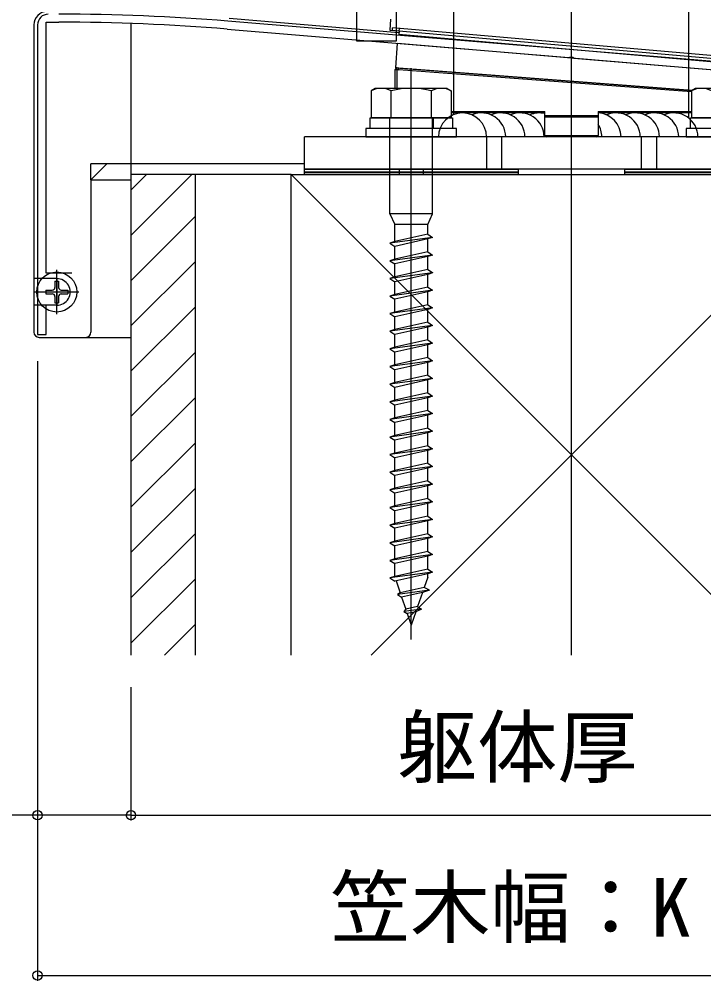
# Model space of a CAD drawing. Units: millimetres, scale not verified. Extents: x -875 to 875, y -1300 to 1294.
# Drawn here: x -700.4 to -572.2, y -78.3 to 101.7 of the extents above; entities that cross this region are included whole.
import ezdxf
from ezdxf.enums import TextEntityAlignment as Align

# ---------------------------------------------------------------- set-up
doc = ezdxf.new("R2010")
doc.units = ezdxf.units.MM
doc.header["$LTSCALE"] = 8
for name, color, linetype in [('0-2_YKK_11', 7, 'Continuous'), ('0-5_YKK_13', 4, 'Continuous'), ('0-7_YKK_D', 6, 'Continuous'), ('0-9_YSS_K', 3, 'Continuous'), ('0-A_YSS_KE', 3, 'Continuous')]:
    doc.layers.add(name, color=color, linetype=linetype)
doc.styles.add('ＭＳ ゴシック', font='')
doc.styles.get('ＭＳ ゴシック').set_extended_font_data('MS Gothic')

msp = doc.modelspace()

# ---------------------------------------------------------------- linework, layer by layer
at = {"layer": '0-2_YKK_11'}
for p, q in [((-498.812, 87.805), (-661.332, 101.349)), ((-693.378, 53.153), (-693.378, 48.153)), ((-695.878, 50.653), (-690.878, 50.653))]:
    msp.add_line(p, q, dxfattribs=at)
for points in [[(-690.578, 54.153), (-695.378, 54.153), (-695.378, 101.153), (-692.978, 101.153)], [(-696.978, 100.653), (-696.978, 42.653), (-695.378, 42.653), (-695.378, 48.253)], [(-661.456, 99.854), (-597.435, 94.519), (-597.242, 94.623), (-596.694, 94.578), (-596.521, 94.443), (-498.578, 86.281), (-498.578, 54.153), (-502.994, 54.153), (-503.477, 53.782)]]:
    msp.add_lwpolyline(points, dxfattribs=at)
for centre, radius, start, end in [((-694.978, 100.653), 2, 90.00001, 179.99999), ((-692.978, -282.049), 384.701, 85.28146, 89.99999), ((-692.978, -282.046), 383.199, 85.28153, 90.00001)]:
    msp.add_arc(centre, radius, start, end, dxfattribs=at)
at = {"layer": '0-5_YKK_13'}
for p, q in [((-629.276, 99.172), (-661.072, 101.811)), ((-629.276, 99.172), (-661.072, 101.811)), ((-697.678, 100.632), (-697.678, 43.132)), ((-697.678, 100.632), (-697.678, 53.132)), ((-630.48, 99.609), (-630.48, 100.109)), ((-558.476, 93.81), (-630.48, 100.109)), ((-629.979, 99.565), (-558.977, 93.353)), ((-629.249, 99.501), (-629.305, 98.862)), ((-629.249, 99.501), (-629.206, 99.998)), ((-558.575, 92.674), (-629.305, 98.862)), ((-629.883, 92.589), (-629.535, 97.194)), ((-629.535, 97.194), (-563.761, 91.713)), ((-629.978, 92.288), (-629.678, 92.288)), ((-629.978, 88.753), (-629.978, 92.288)), ((-629.883, 92.589), (-574.367, 88.384)), ((-629.678, 92.288), (-629.678, 88.753)), ((-574.478, 88.091), (-629.313, 92.245)), ((-574.367, 88.384), (-629.29, 92.545)), ((-626.978, -14.472), (-626.978, 92.563)), ((-633.728, 88.753), (-634.478, 88.32)), ((-634.478, 88.32), (-634.478, 83.253)), ((-620.228, 88.753), (-633.728, 88.753)), ((-630.736, 83.253), (-630.736, 88.32)), ((-623.22, 88.32), (-623.22, 83.253)), ((-620.228, 88.753), (-619.478, 88.32)), ((-619.478, 88.32), (-619.478, 83.253)), ((-573.728, 88.753), (-574.478, 88.32)), ((-574.478, 88.32), (-574.478, 83.253)), ((-560.228, 88.753), (-573.728, 88.753)), ((-619.478, 83.253), (-634.478, 83.253)), ((-631.078, 83.253), (-631.078, 81.253)), ((-630.978, 65.253), (-630.978, 83.253)), ((-622.978, 65.253), (-622.978, 83.253)), ((-622.878, 83.253), (-622.878, 81.253)), ((-619.478, 84.453), (-601.978, 84.453)), ((-601.978, 84.153), (-619.478, 84.153)), ((-601.978, 83.353), (-601.978, 84.453)), ((-601.978, 83.653), (-591.978, 83.653)), ((-601.978, 79.953), (-601.978, 83.353)), ((-591.978, 83.353), (-601.978, 83.353)), ((-591.978, 84.453), (-591.978, 83.353)), ((-591.978, 84.453), (-574.478, 84.453)), ((-574.478, 84.153), (-591.978, 84.153)), ((-591.978, 83.353), (-591.978, 79.953)), ((-559.478, 83.253), (-574.478, 83.253)), ((-546.978, 79.653), (-646.978, 79.653)), ((-646.978, 73.653), (-646.978, 79.653)), ((-612.892, 79.653), (-612.892, 73.653)), ((-610.064, 79.653), (-610.064, 73.653)), ((-601.978, 79.953), (-601.678, 79.953)), ((-592.278, 79.653), (-601.678, 79.653)), ((-596.978, 73.653), (-596.978, 79.653)), ((-583.892, 79.653), (-583.892, 73.653)), ((-581.064, 79.653), (-581.064, 73.653)), ((-646.978, 74.632), (-686.979, 74.632)), ((-686.979, 71.632), (-686.979, 74.632)), ((-686.978, 71.632), (-683.978, 74.632)), ((-646.978, 74.632), (-683.978, 74.632)), ((-546.978, 73.653), (-646.978, 73.653)), ((-629.228, 73.653), (-629.228, 72.653)), ((-624.728, 73.653), (-624.728, 72.653)), ((-686.978, 71.632), (-686.978, 43.132)), ((-686.978, 71.632), (-679.478, 71.632)), ((-622.978, 65.253), (-630.978, 65.253)), ((-630.978, 65.253), (-630.078, 63.253)), ((-623.878, 63.253), (-622.978, 65.253)), ((-623.878, 63.253), (-630.078, 63.253)), ((-630.078, 60.075), (-630.078, 63.253)), ((-623.878, 61.453), (-623.878, 63.253)), ((-622.978, 60.853), (-630.978, 59.775)), ((-623.878, 60.553), (-630.078, 59.175)), ((-623.878, 58.153), (-623.878, 60.553)), ((-630.078, 56.775), (-630.078, 59.175)), ((-622.978, 57.553), (-630.978, 56.475)), ((-623.878, 57.253), (-630.078, 55.875)), ((-630.078, 53.475), (-630.078, 55.875)), ((-623.878, 54.853), (-623.878, 57.253)), ((-693.378, 46.482), (-693.378, 54.782)), ((-622.978, 54.233), (-630.978, 53.155)), ((-623.878, 54.853), (-622.978, 54.253)), ((-622.978, 54.233), (-623.878, 53.933)), ((-622.978, 54.253), (-622.978, 54.233)), ((-693.378, 53.132), (-697.678, 53.132)), ((-693.728, 52.682), (-693.028, 52.682)), ((-693.728, 52.682), (-693.728, 51.482)), ((-693.028, 52.682), (-693.028, 51.482)), ((-630.978, 53.175), (-630.978, 53.155)), ((-630.978, 53.155), (-630.078, 52.555)), ((-623.878, 53.933), (-630.078, 52.555)), ((-630.078, 50.175), (-630.078, 52.555)), ((-623.878, 51.553), (-623.878, 53.933)), ((-697.528, 50.632), (-689.228, 50.632)), ((-695.428, 50.982), (-695.428, 50.282)), ((-695.428, 50.982), (-694.228, 50.982)), ((-692.528, 50.982), (-691.328, 50.982)), ((-691.328, 50.982), (-691.328, 50.282)), ((-622.978, 50.953), (-630.978, 49.875)), ((-623.878, 50.653), (-630.078, 49.275)), ((-623.878, 48.253), (-623.878, 50.653)), ((-695.428, 50.282), (-694.228, 50.282)), ((-693.728, 49.782), (-693.728, 48.582)), ((-693.028, 49.782), (-693.028, 48.582)), ((-692.528, 50.282), (-691.328, 50.282)), ((-630.078, 46.875), (-630.078, 49.275)), ((-697.678, 48.132), (-697.678, 43.132)), ((-693.378, 48.132), (-697.678, 48.132)), ((-693.728, 48.582), (-693.028, 48.582)), ((-622.978, 47.653), (-630.978, 46.575)), ((-623.878, 47.353), (-630.078, 45.975)), ((-623.878, 44.953), (-623.878, 47.353)), ((-630.078, 43.575), (-630.078, 45.975)), ((-622.978, 44.353), (-630.978, 43.275)), ((-623.878, 44.053), (-630.078, 42.675)), ((-623.878, 41.653), (-623.878, 44.053)), ((-696.678, 42.132), (-687.978, 42.132)), ((-696.678, 42.132), (-679.478, 42.132)), ((-630.078, 40.275), (-630.078, 42.675)), ((-622.978, 41.053), (-630.978, 39.975)), ((-623.878, 40.753), (-630.078, 39.375)), ((-623.878, 38.353), (-623.878, 40.753)), ((-630.078, 36.975), (-630.078, 39.375)), ((-622.978, 37.753), (-630.978, 36.675)), ((-623.878, 37.453), (-630.078, 36.075)), ((-630.078, 33.675), (-630.078, 36.075)), ((-623.878, 35.053), (-623.878, 37.453)), ((-622.978, 34.453), (-630.978, 33.375)), ((-623.878, 34.153), (-630.078, 32.775)), ((-630.078, 30.375), (-630.078, 32.775)), ((-623.878, 31.753), (-623.878, 34.153)), ((-622.978, 31.133), (-630.978, 30.055)), ((-623.878, 30.833), (-630.078, 29.455)), ((-623.878, 31.753), (-622.978, 31.153)), ((-622.978, 31.133), (-623.878, 30.833)), ((-623.878, 28.453), (-623.878, 30.833)), ((-622.978, 31.153), (-622.978, 31.133)), ((-630.978, 30.075), (-630.978, 30.055)), ((-630.978, 30.055), (-630.078, 29.455)), ((-630.078, 27.075), (-630.078, 29.455)), ((-622.978, 27.853), (-630.978, 26.775)), ((-623.878, 27.553), (-630.078, 26.175)), ((-623.878, 25.153), (-623.878, 27.553)), ((-630.078, 23.775), (-630.078, 26.175)), ((-622.978, 24.553), (-630.978, 23.475)), ((-623.878, 24.253), (-630.078, 22.875)), ((-623.878, 21.853), (-623.878, 24.253)), ((-630.078, 20.475), (-630.078, 22.875)), ((-622.978, 21.253), (-630.978, 20.175)), ((-623.878, 20.953), (-630.078, 19.575)), ((-623.878, 18.553), (-623.878, 20.953)), ((-630.078, 17.175), (-630.078, 19.575)), ((-622.978, 17.953), (-630.978, 16.875)), ((-623.878, 17.653), (-630.078, 16.275)), ((-630.078, 13.875), (-630.078, 16.275)), ((-623.878, 15.253), (-623.878, 17.653)), ((-622.978, 14.653), (-630.978, 13.575)), ((-623.878, 14.353), (-630.078, 12.975)), ((-630.078, 10.575), (-630.078, 12.975)), ((-623.878, 11.953), (-623.878, 14.353)), ((-622.978, 11.353), (-630.978, 10.275)), ((-623.878, 11.053), (-630.078, 9.675)), ((-623.878, 8.653), (-623.878, 11.053)), ((-630.078, 7.275), (-630.078, 9.675)), ((-622.978, 8.053), (-630.978, 6.975)), ((-623.878, 7.753), (-630.078, 6.375)), ((-623.878, 5.353), (-623.878, 7.753)), ((-630.078, 3.975), (-630.078, 6.375)), ((-622.978, 4.753), (-630.978, 3.675)), ((-623.878, 4.453), (-630.078, 3.075)), ((-623.878, 2.053), (-623.878, 4.453)), ((-630.078, 0.675), (-630.078, 3.075)), ((-622.978, 1.453), (-630.978, 0.375)), ((-623.878, 1.153), (-630.078, -0.225)), ((-623.878, -1.247), (-623.878, 1.153)), ((-630.078, -2.625), (-630.078, -0.225)), ((-622.978, -1.847), (-630.978, -2.925)), ((-623.878, -2.147), (-630.078, -3.525)), ((-629.828, -3.47), (-629.061, -5.699)), ((-623.878, -2.744), (-624.55, -4.697)), ((-623.878, -2.744), (-623.878, -2.147)), ((-623.542, -5.223), (-629.53, -6.03)), ((-624.55, -4.697), (-629.061, -5.699)), ((-623.542, -5.223), (-624.886, -5.671)), ((-623.542, -5.223), (-624.55, -4.697)), ((-629.061, -5.699), (-629.53, -6.03)), ((-629.53, -6.03), (-628.773, -6.535)), ((-624.886, -5.671), (-628.773, -6.535)), ((-628.773, -6.535), (-628.005, -8.764)), ((-624.886, -5.671), (-625.781, -8.27)), ((-625.088, -8.732), (-628.359, -9.172)), ((-628.005, -8.764), (-628.359, -9.172)), ((-625.781, -8.27), (-628.005, -8.764)), ((-625.088, -8.732), (-626.116, -9.245)), ((-625.781, -8.27), (-625.088, -8.732)), ((-628.359, -9.172), (-627.717, -9.601)), ((-626.116, -9.245), (-627.717, -9.601)), ((-627.717, -9.601), (-626.978, -11.747)), ((-626.116, -9.245), (-626.978, -11.747))]:
    msp.add_line(p, q, dxfattribs=at)
for points in [[(-618.978, 83.859), (-618.978, 96.314), (-618.978, 479.653)], [(-574.978, 83.175), (-574.978, 92.647), (-574.978, 479.653)], [(-637.228, 107.653), (-637.228, 97.653), (-629.728, 97.653), (-629.728, 107.653)], [(-630.87, 101.705), (-630.978, 99.653), (-629.979, 99.565)], [(-629.678, 92.288), (-629.668, 92.349), (-629.659, 92.407), (-629.651, 92.461), (-629.644, 92.507), (-629.638, 92.543), (-629.634, 92.569), (-629.632, 92.582), (-629.632, 92.584)], [(-629.29, 92.545), (-629.375, 92.552), (-629.632, 92.584)], [(-629.313, 92.245), (-629.308, 92.31), (-629.303, 92.372), (-629.299, 92.427), (-629.295, 92.474), (-629.293, 92.51), (-629.291, 92.534), (-629.29, 92.544), (-629.29, 92.545)], [(-601.678, 79.953), (-592.278, 79.953), (-591.978, 79.953)], [(-623.878, 61.453), (-630.078, 60.075), (-630.978, 59.775), (-630.078, 59.175)], [(-623.878, 61.453), (-622.978, 60.853), (-623.878, 60.553)], [(-623.878, 58.153), (-630.078, 56.775), (-630.978, 56.475), (-630.078, 55.875)], [(-623.878, 58.153), (-622.978, 57.553), (-623.878, 57.253)], [(-623.878, 54.853), (-630.078, 53.475), (-630.978, 53.175)], [(-623.878, 51.553), (-630.078, 50.175), (-630.978, 49.875), (-630.078, 49.275)], [(-623.878, 51.553), (-622.978, 50.953), (-623.878, 50.653)], [(-623.878, 48.253), (-630.078, 46.875), (-630.978, 46.575), (-630.078, 45.975)], [(-623.878, 48.253), (-622.978, 47.653), (-623.878, 47.353)], [(-623.878, 44.953), (-630.078, 43.575), (-630.978, 43.275), (-630.078, 42.675)], [(-623.878, 44.953), (-622.978, 44.353), (-623.878, 44.053)], [(-623.878, 41.653), (-630.078, 40.275), (-630.978, 39.975), (-630.078, 39.375)], [(-623.878, 41.653), (-622.978, 41.053), (-623.878, 40.753)], [(-623.878, 38.353), (-630.078, 36.975), (-630.978, 36.675), (-630.078, 36.075)], [(-623.878, 38.353), (-622.978, 37.753), (-623.878, 37.453)], [(-623.878, 35.053), (-630.078, 33.675), (-630.978, 33.375), (-630.078, 32.775)], [(-623.878, 35.053), (-622.978, 34.453), (-623.878, 34.153)], [(-623.878, 31.753), (-630.078, 30.375), (-630.978, 30.075)], [(-623.878, 28.453), (-630.078, 27.075), (-630.978, 26.775), (-630.078, 26.175)], [(-623.878, 28.453), (-622.978, 27.853), (-623.878, 27.553)], [(-623.878, 25.153), (-630.078, 23.775), (-630.978, 23.475), (-630.078, 22.875)], [(-623.878, 25.153), (-622.978, 24.553), (-623.878, 24.253)], [(-623.878, 21.853), (-630.078, 20.475), (-630.978, 20.175), (-630.078, 19.575)], [(-623.878, 21.853), (-622.978, 21.253), (-623.878, 20.953)], [(-623.878, 18.553), (-630.078, 17.175), (-630.978, 16.875), (-630.078, 16.275)], [(-623.878, 18.553), (-622.978, 17.953), (-623.878, 17.653)], [(-623.878, 15.253), (-630.078, 13.875), (-630.978, 13.575), (-630.078, 12.975)], [(-623.878, 15.253), (-622.978, 14.653), (-623.878, 14.353)], [(-623.878, 11.953), (-630.078, 10.575), (-630.978, 10.275), (-630.078, 9.675)], [(-623.878, 11.953), (-622.978, 11.353), (-623.878, 11.053)], [(-623.878, 8.653), (-630.078, 7.275), (-630.978, 6.975), (-630.078, 6.375)], [(-623.878, 8.653), (-622.978, 8.053), (-623.878, 7.753)], [(-623.878, 5.353), (-630.078, 3.975), (-630.978, 3.675), (-630.078, 3.075)], [(-623.878, 5.353), (-622.978, 4.753), (-623.878, 4.453)], [(-623.878, 2.053), (-630.078, 0.675), (-630.978, 0.375), (-630.078, -0.225)], [(-623.878, 2.053), (-622.978, 1.453), (-623.878, 1.153)], [(-623.878, -1.247), (-630.078, -2.625), (-630.978, -2.925), (-630.078, -3.525)], [(-623.878, -1.247), (-622.978, -1.847), (-623.878, -2.147)]]:
    msp.add_lwpolyline(points, dxfattribs=at)
for points in [[(-634.678, 83.253), (-619.278, 83.253), (-619.278, 81.253), (-634.678, 81.253)], [(-574.678, 83.253), (-559.278, 83.253), (-559.278, 81.253), (-574.678, 81.253)], [(-635.478, 79.653), (-618.478, 79.653), (-618.478, 81.253), (-635.478, 81.253)], [(-575.478, 79.653), (-558.478, 79.653), (-558.478, 81.253), (-575.478, 81.253)], [(-646.978, 73.653), (-606.978, 73.653), (-606.978, 73.053), (-646.978, 73.053)], [(-646.978, 73.053), (-606.978, 73.053), (-606.978, 72.653), (-646.978, 72.653)], [(-586.978, 73.653), (-546.978, 73.653), (-546.978, 73.053), (-586.978, 73.053)], [(-586.978, 73.053), (-546.978, 73.053), (-546.978, 72.653), (-586.978, 72.653)]]:
    msp.add_lwpolyline(points, close=True, dxfattribs=at)
msp.add_circle((-693.378, 50.632), 3.75, dxfattribs=at)
msp.add_circle((-693.378, 50.632), 3.75, dxfattribs=at)
for centre, radius, start, end in [((-695.178, 100.632), 2.5, 90, 180), ((-695.178, 100.632), 2.5, 90, 180), ((-629.678, 92.288), 0.3, 81.10352, 180), ((-632.607, 84.495), 4.258, 63.93616, 116.06384), ((-626.978, 72.226), 16.527, 76.85543, 103.14457), ((-621.349, 84.495), 4.258, 63.93616, 116.06384), ((-572.607, 84.495), 4.258, 63.93616, 116.06384), ((-617.378, 79.653), 4.5, 0, 180), ((-613.778, 79.653), 4.5, 0, 113.57818), ((-610.178, 79.653), 4.5, 0, 113.57818), ((-606.578, 79.653), 4.5, 0, 113.57818), ((-602.978, 79.653), 4.5, 77.1604, 113.57818), ((-592.178, 79.653), 4.5, 0, 87.4527), ((-588.578, 79.653), 4.5, 0, 113.57818), ((-584.978, 79.653), 4.5, 0, 113.57818), ((-581.378, 79.653), 4.5, 0, 113.57818), ((-577.778, 79.653), 4.5, 0, 113.57818), ((-595.778, 79.653), 4.5, 0, 32.38757), ((-601.678, 79.953), 0.3, 180, 270), ((-592.278, 79.953), 0.3, 270, 0), ((-693.378, 50.632), 2.5, 269.98978, 90.01022), ((-694.228, 51.482), 0.5, 270, 0), ((-692.528, 51.482), 0.5, 180, 270), ((-694.228, 49.782), 0.5, 0, 90), ((-692.528, 49.782), 0.5, 90, 180), ((-696.678, 43.132), 1, 180, 270), ((-696.678, 43.132), 1, 180, 270), ((-687.978, 43.132), 1, 270, 0)]:
    msp.add_arc(centre, radius, start, end, dxfattribs=at)
msp.add_ellipse((-629.53, 94.602), major_axis=(3.205, -0.794), ratio=0.696506, start_param=4.8377045, end_param=4.9500941, dxfattribs=at)
at = {"layer": '0-7_YKK_D'}
for p, q in [((-696.978, 37.653), (-696.978, -48.347)), ((-696.978, 37.653), (-696.978, -78.347)), ((-679.478, -23.347), (-679.478, -48.347)), ((-679.478, -23.347), (-679.478, -48.347)), ((-679.478, -47.347), (-514.478, -47.347)), ((-696.978, -77.347), (-496.978, -77.347))]:
    msp.add_line(p, q, dxfattribs=at)
msp.add_lwpolyline([(-679.478, -47.347), (-696.978, -47.347), (-816.04, -47.347)], dxfattribs=at)
for centre in [(-696.978, -47.347), (-679.478, -47.347), (-679.478, -47.347), (-696.978, -77.347)]:
    msp.add_circle(centre, 0.875, dxfattribs=at)
at = {"layer": '0-9_YSS_K'}
for p, q in [((-596.978, -17.347), (-596.978, 968.871)), ((-679.478, 100.915), (-679.478, 72.653)), ((-668.06, 72.653), (-679.478, 61.235)), ((-676.545, 72.653), (-679.478, 69.72)), ((-667.478, 72.653), (-667.478, -17.347)), ((-649.478, 72.653), (-559.478, -17.347)), ((-649.478, -17.347), (-649.478, 72.653)), ((-544.478, 72.653), (-634.478, -17.347)), ((-667.478, 64.749), (-679.478, 52.749)), ((-667.478, 56.264), (-679.478, 44.264)), ((-667.478, 47.779), (-679.478, 35.779)), ((-667.478, 39.293), (-679.478, 27.293)), ((-667.478, 30.808), (-679.478, 18.808)), ((-667.478, 22.323), (-679.478, 10.323)), ((-667.478, 13.838), (-679.478, 1.838)), ((-667.478, 5.352), (-679.478, -6.648)), ((-667.478, -3.133), (-679.478, -15.133)), ((-667.478, -11.618), (-673.207, -17.347))]:
    msp.add_line(p, q, dxfattribs=at)
for points in [[(-667.478, 72.653), (-679.478, 72.653), (-679.478, -17.347)], [(-649.478, 72.653), (-667.478, 72.653), (-667.478, -17.347)]]:
    msp.add_lwpolyline(points, dxfattribs=at)
at = {"layer": '0-A_YSS_KE'}
msp.add_line((-649.478, -17.347), (-649.478, 72.653), dxfattribs=at)
msp.add_lwpolyline([(-649.478, 72.653), (-544.478, 72.653), (-544.478, -17.347)], dxfattribs=at)

# ---------------------------------------------------------------- texts
at = {"layer": '0-7_YKK_D', "style": 'ＭＳ ゴシック'}
for s, p in [('躯体厚', (-629.62, -43.387)), ('笠木幅：K', (-642.148, -73.387))]:
    msp.add_text(s, height=11, dxfattribs=at).set_placement(p, align=Align.BOTTOM_LEFT)

doc.saveas('drawing.dxf')
